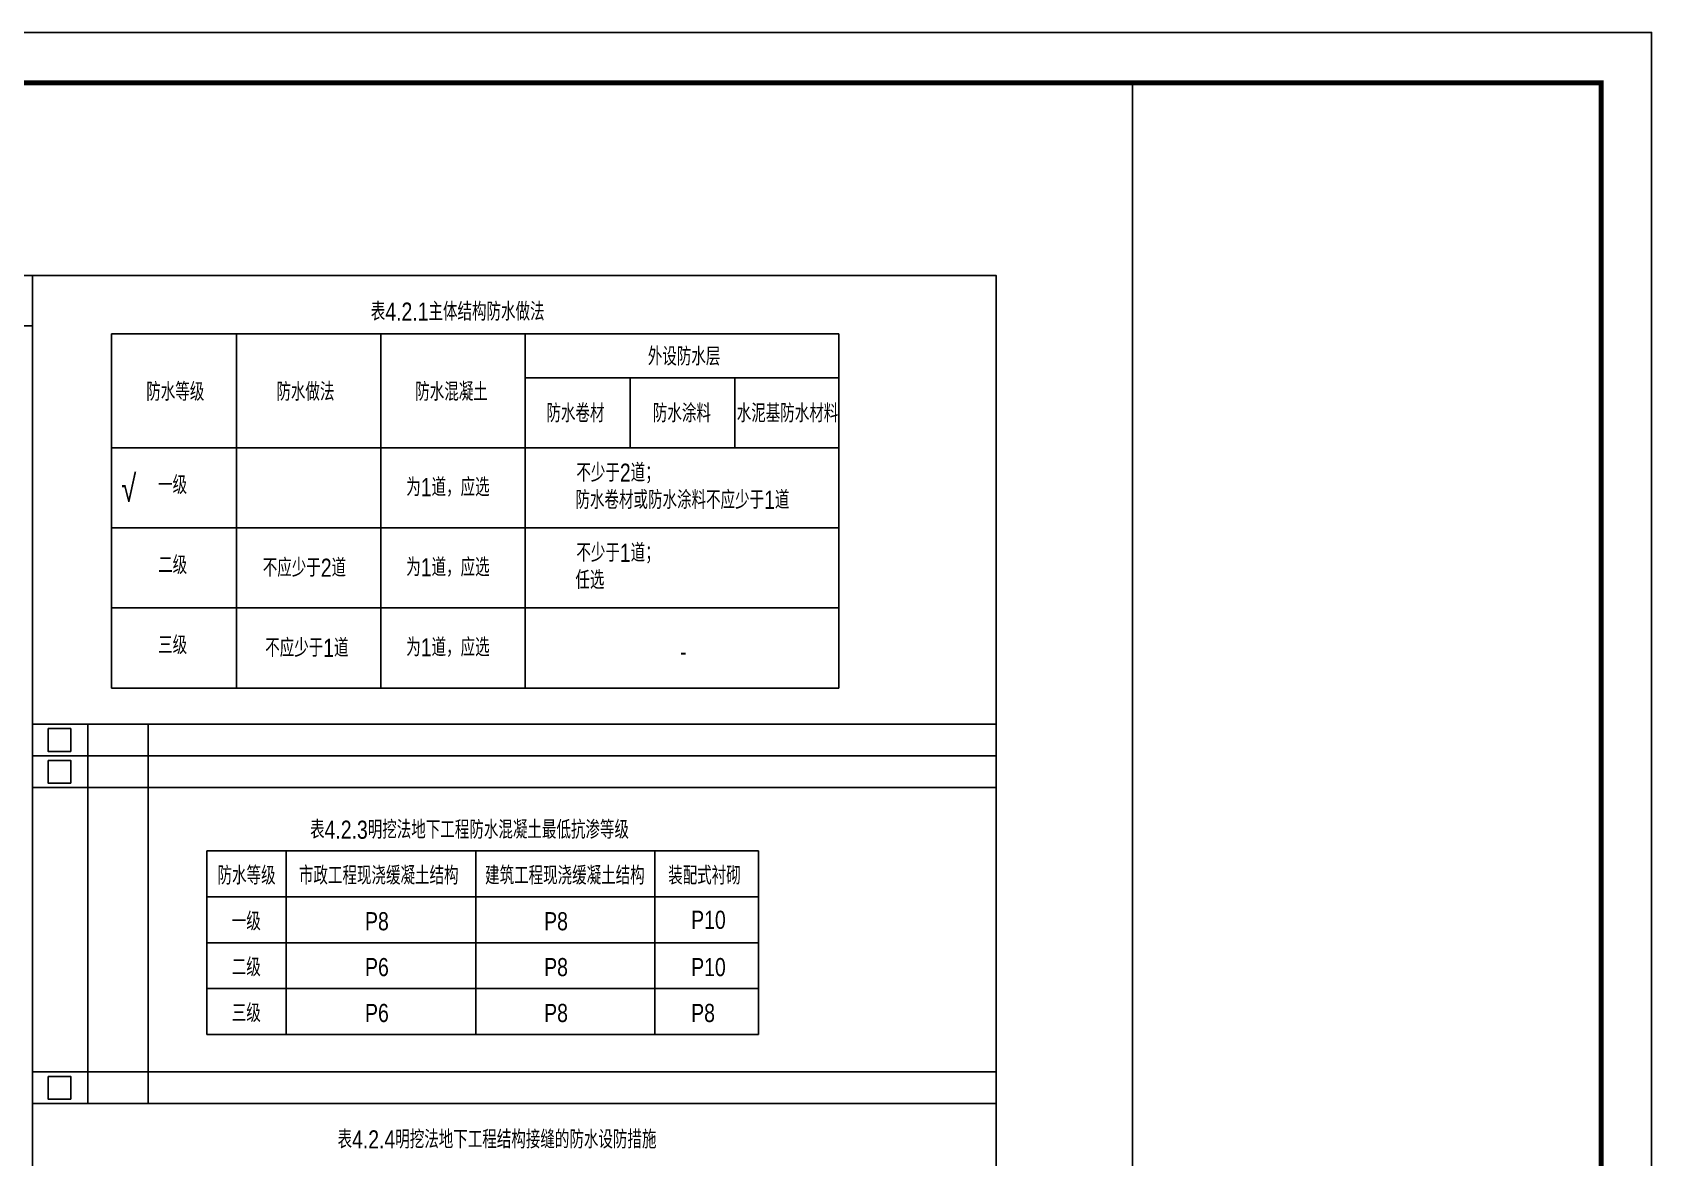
# Model space of a CAD drawing. Extents: x -1041549 to 749950, y -354245 to 17554.
# Drawn here: x -989272 to -957139, y -253432 to -231108 of the extents above; entities that cross this region are included whole.
import ezdxf

# ---------------------------------------------------------------- set-up
doc = ezdxf.new("R2010")
doc.units = 0
doc.header["$LTSCALE"] = 1000
doc.header["$MEASUREMENT"] = 0
doc.linetypes.add('CONTINOUS', pattern=[0])
for name, color, linetype in [('14', 1, 'Continuous'), ('2', 2, 'Continuous'), ('PUB_TAB', 7, 'Continuous'), ('PUB_TEXT', 7, 'Continuous'), ('PUB_TITLE', 4, 'Continuous'), ('text', 7, 'Continuous'), ('辅助线', 8, 'CONTINOUS')]:
    doc.layers.add(name, color=color, linetype=linetype)
doc.styles.add('_HZTXT', font='gs_txt.shx', dxfattribs={"width": 0.8, "bigfont": 'HZTXT.shx'})
doc.styles.add('HZ', font='rs.shx', dxfattribs={"width": 0.8, "bigfont": 'hztxt.shx'})

# ---------------------------------------------------------------- blocks, each defined once
blk = doc.blocks.new('A$C664e5b13')
at = {"layer": '14'}
blk.add_lwpolyline([(10487, 717), (10487, 58117)], dxfattribs=at)

msp = doc.modelspace()

# ---------------------------------------------------------------- linework, layer by layer
msp.add_line((-1014236.3, -236931.7), (-989272.2, -236931.7))
msp.add_lwpolyline([(-1038738.7, -235932.3), (-970143.4, -235932.3), (-970143.4, -289482.3), (-1038738.7, -289482.3)], close=True)
at = {"layer": '2'}
for p, q in [((-1038738.7, -235932.3), (-970143.4, -235932.3)), ((-989272.2, -289482.3), (-989272.2, -235932.3)), ((-988172.2, -252360), (-988172.2, -244831.8)), ((-986972.2, -252360), (-986972.2, -244831.8))]:
    msp.add_line(p, q, dxfattribs=at)
at = {"layer": 'PUB_TAB'}
for p, q in [((-987699.6, -237088), (-973271, -237088)), ((-987699.6, -237088), (-987699.6, -244115.1)), ((-985218.5, -237088), (-985218.5, -244115.1)), ((-982355.7, -237088), (-982355.7, -244115.1)), ((-979492.9, -237088), (-979492.9, -244115.1)), ((-973271, -237088), (-973271, -244115.1)), ((-979492.9, -237960.5), (-973271, -237960.5)), ((-977410.2, -237960.5), (-977410.2, -239348.9)), ((-975332.5, -237960.5), (-975332.5, -239348.9)), ((-987699.6, -239348.9), (-973271, -239348.9)), ((-987699.6, -240937.6), (-973271, -240937.6)), ((-987699.6, -242526.4), (-973271, -242526.4)), ((-987699.6, -244115.1), (-973271, -244115.1)), ((-985809.2, -247347.8), (-974859.5, -247347.8)), ((-985809.2, -247347.8), (-985809.2, -250987)), ((-984236.5, -247347.8), (-984236.5, -250987)), ((-980472.5, -247347.8), (-980472.5, -250987)), ((-976917.9, -247347.8), (-976917.9, -250987)), ((-974859.5, -247347.8), (-974859.5, -250987)), ((-985809.2, -248257.6), (-974859.5, -248257.6)), ((-985809.2, -249167.4), (-974859.5, -249167.4)), ((-985809.2, -250077.2), (-974859.5, -250077.2)), ((-985809.2, -250987), (-974859.5, -250987))]:
    msp.add_line(p, q, dxfattribs=at)
at = {"layer": 'PUB_TEXT'}
for points in [[(-988961.3, -244921.8), (-988961.3, -245371.8), (-988511.3, -245371.8), (-988511.3, -244921.8)], [(-988961.3, -245551.8), (-988961.3, -246001.8), (-988511.3, -246001.8), (-988511.3, -245551.8)], [(-988961.3, -251820), (-988961.3, -252270), (-988511.3, -252270), (-988511.3, -251820)]]:
    msp.add_lwpolyline(points, close=True, dxfattribs=at)
at = {"layer": 'PUB_TITLE'}
msp.add_lwpolyline([(-1041238.7, -290508.5), (-957138.7, -290508.5), (-957138.7, -231108.5), (-1041238.7, -231108.5)], close=True, dxfattribs=at)
at = {"layer": 'PUB_TITLE', "const_width": 100}
msp.add_lwpolyline([(-1038738.7, -289508.5), (-958138.7, -289508.5), (-958138.7, -232108.5), (-1038738.7, -232108.5)], close=True, dxfattribs=at)
at = {"layer": '辅助线'}
for p, q in [((-989272.2, -244831.8), (-970143.4, -244831.8)), ((-989272.2, -245461.8), (-970143.4, -245461.8)), ((-989272.2, -246091.8), (-970143.4, -246091.8)), ((-989272.2, -251730), (-970143.4, -251730)), ((-989272.2, -252360), (-970143.4, -252360))]:
    msp.add_line(p, q, dxfattribs=at)

# ---------------------------------------------------------------- block references
msp.add_blockref('A$C664e5b13', (-977925.4, -290225.5))

# ---------------------------------------------------------------- texts
at = {"layer": 'PUB_TEXT', "style": 'HZ', "width": 0.8}
msp.add_text('√', height=520.3, dxfattribs=at).set_placement((-987509, -240419.6))
at = {"layer": 'text', "style": '_HZTXT', "width": 0.8}
for s, p in [('表4.2.1主体结构防水做法', (-982556.7, -236827.8)), ('外设防水层', (-977059.1, -237717.2)), ('防水等级', (-987011.8, -238418.3)), ('防水做法', (-984429.8, -238418.3)), ('防水混凝土', (-981674, -238418.3)), ('防水卷材', (-979070.5, -238843.1)), ('防水涂料', (-976959.1, -238843.1)), ('水泥基防水材料', (-975294.3, -238843.1)), ('不少于2道；', (-978477, -240023.8)), ('一级', (-986776.9, -240267.1)), ('为1道，应选', (-981852.3, -240310.9)), ('防水卷材或防水涂料不应少于1道', (-978495.5, -240562.7)), ('不少于1道；', (-978477, -241612.6)), ('二级', (-986776.9, -241855.9)), ('不应少于2道', (-984700.3, -241909.5)), ('为1道，应选', (-981852.3, -241899.6)), ('任选', (-978495.5, -242151.5)), ('三级', (-986776.9, -243444.7)), ('不应少于1道', (-984651.6, -243498.3)), ('为1道，应选', (-981852.3, -243488.4)), ('-', (-976416.9, -243575.3)), ('表4.2.3明挖法地下工程防水混凝土最低抗渗等级', (-983761.5, -247106.3)), ('防水等级', (-985597.5, -248014.6)), ('市政工程现浇缓凝土结构', (-983982.7, -248014.6)), ('建筑工程现浇缓凝土结构', (-980288.8, -248014.6)), ('装配式衬砌', (-976655.1, -248014.6)), ('一级', (-985315.4, -248924.5)), ('P8', (-982670.1, -248922.2)), ('P8', (-979115.5, -248922.2)), ('P10', (-976197.8, -248893.8)), ('二级', (-985315.4, -249834.3)), ('P6', (-982670.1, -249832)), ('P8', (-979115.5, -249832)), ('P10', (-976197.8, -249832)), ('三级', (-985315.4, -250744.1)), ('P6', (-982670.1, -250741.8)), ('P8', (-979115.5, -250741.8)), ('P8', (-976197.8, -250741.8)), ('表4.2.4明挖法地下工程结构接缝的防水设防措施', (-983215.9, -253250.8))]:
    msp.add_text(s, height=360, dxfattribs=at).set_placement(p)

doc.saveas('drawing.dxf')
